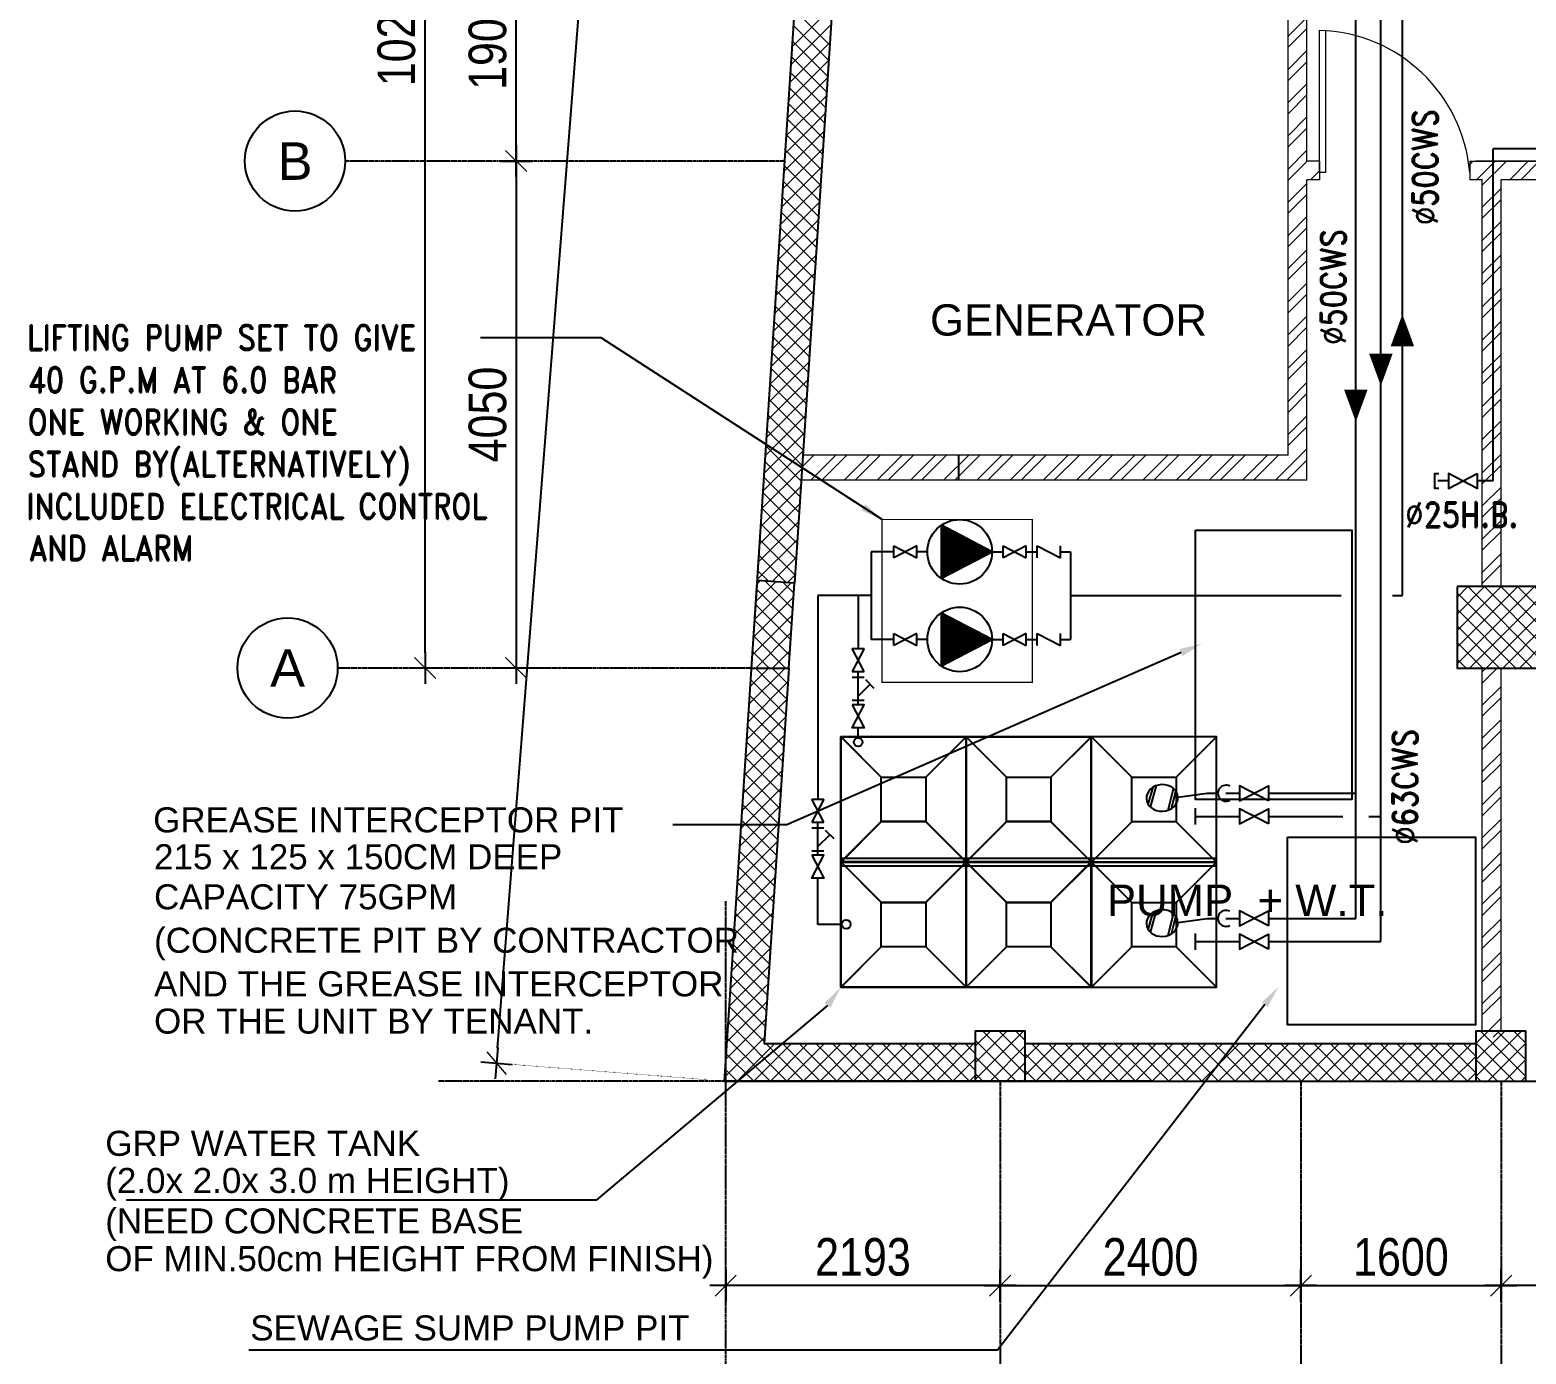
# Model space of a CAD drawing. Header units: inches. Extents: x 1217570 to 1371286, y 326920 to 480291.
# Drawn here: x 1272566 to 1284516, y 337379 to 347957 of the extents above; entities that cross this region are included whole.
import ezdxf
from ezdxf.enums import TextEntityAlignment as Align

# ---------------------------------------------------------------- set-up
doc = ezdxf.new("R2010")
doc.units = ezdxf.units.IN
doc.header["$MEASUREMENT"] = 0
for name, pattern in [('CENTER', [50.8, 31.75, -6.35, 6.35, -6.35]), ('DASHED', [19.05, 12.7, -6.35]), ('DOT2', [3.175, 0, -3.175])]:
    doc.linetypes.add(name, pattern=pattern)
for name, color, linetype, lineweight in [('A-BLOCK', 43, 'Continuous', 13), ('A-DOOR', 10, 'Continuous', 15), ('A-HATCH CONCRETE', 254, 'Continuous', 5), ('wall hatch', 252, 'Continuous', 0)]:
    doc.layers.add(name, color=color, linetype=linetype, lineweight=lineweight)
for name, color, linetype in [('Axis', 9, 'CENTER'), ('dim-axis', 15, 'Continuous'), ('FFNEW', 252, 'Continuous'), ('P-FIRE-TXT', 181, 'Continuous'), ('P-PIPE-CWS', 80, 'Continuous'), ('P-PIPE-DRA', 40, 'Continuous'), ('P-PIPE-DRA-TXT', 181, 'Continuous'), ('P-PIPE-EQP', 6, 'Continuous'), ('P-PIPE-VRT', 142, 'Continuous'), ('P-TEXT', 181, 'Continuous'), ('S-COL', 210, 'Continuous'), ('S-WALL', 1, 'Continuous'), ('TEXT', 181, 'Continuous'), ('VP', 8, 'Continuous'), ('WS-PIPE-EQP', 6, 'Continuous')]:
    doc.layers.add(name, color=color, linetype=linetype)
doc.styles.add('ARIAL', font='ARIALN.TTF')
doc.styles.add('SS', font='romand.shx', dxfattribs={"width": 0.85, "height": 200})
doc.styles.add('style1', font='arial.ttf')
doc.styles.add('T20-100', font='ROMANC.SHX', dxfattribs={"width": 0.85, "height": 0.17})
doc.dimstyles.new('D100', dxfattribs={"dimtxt": 0.18, "dimasz": 180, "dimexe": 0.18, "dimexo": 0.06, "dimgap": 0.09, "dimtad": 1, "dimrnd": 0.05, "dimzin": 0, "dimdsep": 46, "dimtxsty": 'T20-100', "dimcen": 0.09, "dimdle": 0.1, "dimse1": 1, "dimse2": 1, "dimclrd": 1, "dimclrt": 2, "dimadec": 0, "dimazin": 0, "dimtfac": 1, "dimtofl": 0, "dimtmove": 2, "dimatfit": 3, "dimfxl": 1, "dimtolj": 1, "dimtzin": 0, "dimarcsym": 0})
doc.dimstyles.new('DIM-100', dxfattribs={"dimscale": 150, "dimtxt": 2, "dimasz": 1, "dimexe": 0.75, "dimexo": 1, "dimgap": 0.5, "dimtad": 1, "dimdec": 0, "dimzin": 11, "dimdsep": 46, "dimtxsty": 'ARIAL', "dimblk": 'R', "dimcen": 2.5, "dimdle": 1, "dimclrd": 256, "dimclre": 256, "dimclrt": 256, "dimazin": 0, "dimtfac": 1, "dimtdec": 0, "dimtix": 1, "dimtmove": 2, "dimatfit": 3, "dimldrblk": 'R', "dimtolj": 1, "dimtzin": 3, "dimlwd": -1, "dimlwe": 13, "dimarcsym": 0})
pattern_1 = [(45, (1337614.36, 312749.91), (-132.58252, 132.58252), []), (45, (1337702.74, 312749.91), (-132.58252, 132.58252), [])]
pattern_2 = [(45, (1337614.36, 312749.915), (-66.29126, 66.29126), []), (135, (1337614.36, 312749.915), (-66.29126, -66.29126), [])]
pattern_3 = [(270, (1047499.133, 379767.704), (4.6875, -8e-16), []), (330, (1047499.133, 379767.704), (2.34375, 4.05949408), []), (30, (1047499.133, 379767.704), (-2.34375, 4.05949408), [])]

# ---------------------------------------------------------------- blocks, each defined once
blk = doc.blocks.new('R')
for p, q in [((0, -1.05), (0, 1.05)), ((-1.05, 0), (1.05, 0))]:
    blk.add_line(p, q)
at = {"color": 4, "lineweight": 13}
blk.add_line((-0.707, -0.707), (0.707, 0.707), dxfattribs=at)
blk = doc.blocks.new('*D87')
at = {"layer": 'Defpoints', "color": 0, "transparency": 16777216}
for p in [(1422494, 561167), (1424094, 561167), (1424094, 560825)]:
    blk.add_point(p, dxfattribs=at)
at = {"layer": 'dim-axis', "color": 251, "linetype": 'DOT2', "lineweight": 13, "transparency": 16777216}
for p, q in [((1422494, 561017), (1422494, 560712)), ((1424094, 561017), (1424094, 560712))]:
    blk.add_line(p, q, dxfattribs=at)
at = {"layer": 'dim-axis', "color": 251, "transparency": 16777216}
blk.add_line((1422614, 560825), (1423974, 560825), dxfattribs=at)
at = {"layer": 'dim-axis', "color": 251, "transparency": 16777216, "xscale": 120, "yscale": 120, "zscale": 120, "rotation": 180}
blk.add_blockref('R', (1422494, 560825), dxfattribs=at)
at = {"layer": 'dim-axis', "color": 251, "transparency": 16777216, "xscale": 120, "yscale": 120, "zscale": 120}
blk.add_blockref('R', (1424094, 560825), dxfattribs=at)
at = {"layer": 'dim-axis', "color": 251, "transparency": 16777216, "insert": (1423294, 561053), "char_height": 300, "attachment_point": 5, "style": 'ARIAL'}
blk.add_mtext('\\A1;1600', dxfattribs=at)
blk = doc.blocks.new('*D89')
at = {"layer": 'Defpoints', "color": 0, "transparency": 16777216}
for p in [(1416228, 571709), (1416228, 571709), (1416262, 569809)]:
    blk.add_point(p, dxfattribs=at)
at = {"layer": 'dim-axis', "color": 251, "linetype": 'DOT2', "lineweight": 13, "transparency": 16777216}
for p, q in [((1416078, 571709), (1416115, 571709)), ((1416112, 569809), (1416115, 569809))]:
    blk.add_line(p, q, dxfattribs=at)
at = {"layer": 'dim-axis', "color": 251, "transparency": 16777216}
blk.add_line((1416228, 569929), (1416228, 571589), dxfattribs=at)
at = {"layer": 'dim-axis', "color": 251, "transparency": 16777216, "xscale": 120, "yscale": 120, "zscale": 120}
for p, rotation in [((1416228, 571709), 90), ((1416228, 569809), 270)]:
    blk.add_blockref('R', p, dxfattribs=dict(at, rotation=rotation))
at = {"layer": 'dim-axis', "color": 251, "transparency": 16777216, "insert": (1416000, 570759), "char_height": 300, "attachment_point": 5, "rotation": 90, "style": 'ARIAL'}
blk.add_mtext('\\A1;1900', dxfattribs=at)
blk = doc.blocks.new('*D101')
at = {"layer": 'Defpoints', "color": 0, "transparency": 16777216}
for p in [(1417876, 569809), (1416228, 565759), (1417876, 565759)]:
    blk.add_point(p, dxfattribs=at)
at = {"layer": 'dim-axis', "color": 251, "linetype": 'DOT2', "lineweight": 13, "transparency": 16777216}
for p, q in [((1417726, 569809), (1416115, 569809)), ((1417726, 565759), (1416115, 565759))]:
    blk.add_line(p, q, dxfattribs=at)
at = {"layer": 'dim-axis', "color": 251, "transparency": 16777216}
blk.add_line((1416228, 569689), (1416228, 565879), dxfattribs=at)
at = {"layer": 'dim-axis', "color": 251, "transparency": 16777216, "xscale": 120, "yscale": 120, "zscale": 120}
for p, rotation in [((1416228, 569809), 90), ((1416228, 565759), 270)]:
    blk.add_blockref('R', p, dxfattribs=dict(at, rotation=rotation))
at = {"layer": 'dim-axis', "color": 251, "transparency": 16777216, "insert": (1416000, 567784), "char_height": 300, "attachment_point": 5, "rotation": 90, "style": 'ARIAL'}
blk.add_mtext('\\A1;4050', dxfattribs=at)
blk = doc.blocks.new('*D109')
at = {"layer": 'Defpoints', "color": 0, "transparency": 16777216}
for p in [(1415500, 576009), (1415500, 576009), (1415500, 565759)]:
    blk.add_point(p, dxfattribs=at)
at = {"layer": 'dim-axis', "color": 251, "linetype": 'DOT2', "lineweight": 13, "transparency": 16777216}
for p, q in [((1415350, 576009), (1415388, 576009)), ((1415350, 565759), (1415388, 565759))]:
    blk.add_line(p, q, dxfattribs=at)
at = {"layer": 'dim-axis', "color": 251, "transparency": 16777216}
blk.add_line((1415500, 565879), (1415500, 575889), dxfattribs=at)
at = {"layer": 'dim-axis', "color": 251, "transparency": 16777216, "xscale": 120, "yscale": 120, "zscale": 120}
for p, rotation in [((1415500, 576009), 90), ((1415500, 565759), 270)]:
    blk.add_blockref('R', p, dxfattribs=dict(at, rotation=rotation))
at = {"layer": 'dim-axis', "color": 251, "transparency": 16777216, "insert": (1415272, 570884), "char_height": 300, "attachment_point": 5, "rotation": 90, "style": 'ARIAL'}
blk.add_mtext('\\A1;10250', dxfattribs=at)
blk = doc.blocks.new('*D84')
at = {"layer": 'Defpoints', "color": 0, "transparency": 16777216}
for p in [(1418810, 597585), (1420642, 597441), (1417901, 562459)]:
    blk.add_point(p, dxfattribs=at)
at = {"layer": 'dim-axis', "color": 251, "linetype": 'DOT2', "lineweight": 13, "transparency": 16777216}
for p, q in [((1420492, 597453), (1418698, 597594)), ((1417752, 562470), (1415957, 562611))]:
    blk.add_line(p, q, dxfattribs=at)
at = {"layer": 'dim-axis', "color": 251, "transparency": 16777216}
blk.add_line((1416079, 562722), (1418801, 597465), dxfattribs=at)
at = {"layer": 'dim-axis', "color": 251, "transparency": 16777216, "xscale": 120, "yscale": 120, "zscale": 120}
for p, rotation in [((1418810, 597585), 85.52071850426807), ((1416070, 562602), 265.5207185042681)]:
    blk.add_blockref('R', p, dxfattribs=dict(at, rotation=rotation))
at = {"layer": 'dim-axis', "color": 251, "transparency": 16777216, "insert": (1417212, 580111), "char_height": 300, "attachment_point": 5, "rotation": 85.5207, "style": 'ARIAL'}
blk.add_mtext('\\A1;35090', dxfattribs=at)
blk = doc.blocks.new('*D85')
at = {"layer": 'Defpoints', "color": 0, "transparency": 16777216}
for p in [(1420094, 561773), (1417901, 561388), (1417901, 560825)]:
    blk.add_point(p, dxfattribs=at)
at = {"layer": 'dim-axis', "color": 251, "linetype": 'DOT2', "lineweight": 13, "transparency": 16777216}
for p, q in [((1420094, 561623), (1420094, 560712)), ((1417901, 561238), (1417901, 560712))]:
    blk.add_line(p, q, dxfattribs=at)
at = {"layer": 'dim-axis', "color": 251, "transparency": 16777216}
blk.add_line((1419974, 560825), (1418021, 560825), dxfattribs=at)
at = {"layer": 'dim-axis', "color": 251, "transparency": 16777216, "xscale": 120, "yscale": 120, "zscale": 120, "rotation": 180}
blk.add_blockref('R', (1417901, 560825), dxfattribs=at)
at = {"layer": 'dim-axis', "color": 251, "transparency": 16777216, "xscale": 120, "yscale": 120, "zscale": 120}
blk.add_blockref('R', (1420094, 560825), dxfattribs=at)
at = {"layer": 'dim-axis', "color": 251, "transparency": 16777216, "insert": (1418997, 561053), "char_height": 300, "attachment_point": 5, "style": 'ARIAL'}
blk.add_mtext('\\A1;2193', dxfattribs=at)
blk = doc.blocks.new('*D118')
at = {"layer": 'Defpoints', "color": 0, "transparency": 16777216}
for p in [(1424094, 561773), (1428094, 561773), (1424094, 560825)]:
    blk.add_point(p, dxfattribs=at)
at = {"layer": 'dim-axis', "color": 251, "linetype": 'DOT2', "lineweight": 13, "transparency": 16777216}
for p, q in [((1424094, 561623), (1424094, 560712)), ((1428094, 561623), (1428094, 560712))]:
    blk.add_line(p, q, dxfattribs=at)
at = {"layer": 'dim-axis', "color": 251, "transparency": 16777216}
blk.add_line((1427974, 560825), (1424214, 560825), dxfattribs=at)
at = {"layer": 'dim-axis', "color": 251, "transparency": 16777216, "xscale": 120, "yscale": 120, "zscale": 120, "rotation": 180}
blk.add_blockref('R', (1424094, 560825), dxfattribs=at)
at = {"layer": 'dim-axis', "color": 251, "transparency": 16777216, "xscale": 120, "yscale": 120, "zscale": 120}
blk.add_blockref('R', (1428094, 560825), dxfattribs=at)
at = {"layer": 'dim-axis', "color": 251, "transparency": 16777216, "insert": (1426094, 561053), "char_height": 300, "attachment_point": 5, "style": 'ARIAL'}
blk.add_mtext('\\A1;4000', dxfattribs=at)
blk = doc.blocks.new('*D119')
at = {"layer": 'Defpoints', "color": 0, "transparency": 16777216}
for p in [(1420094, 561773), (1422494, 561773), (1422494, 560825)]:
    blk.add_point(p, dxfattribs=at)
at = {"layer": 'dim-axis', "color": 251, "linetype": 'DOT2', "lineweight": 13, "transparency": 16777216}
for p, q in [((1420094, 561623), (1420094, 560712)), ((1422494, 561623), (1422494, 560712))]:
    blk.add_line(p, q, dxfattribs=at)
at = {"layer": 'dim-axis', "color": 251, "transparency": 16777216}
blk.add_line((1420214, 560825), (1422374, 560825), dxfattribs=at)
at = {"layer": 'dim-axis', "color": 251, "transparency": 16777216, "xscale": 120, "yscale": 120, "zscale": 120, "rotation": 180}
blk.add_blockref('R', (1420094, 560825), dxfattribs=at)
at = {"layer": 'dim-axis', "color": 251, "transparency": 16777216, "xscale": 120, "yscale": 120, "zscale": 120}
blk.add_blockref('R', (1422494, 560825), dxfattribs=at)
at = {"layer": 'dim-axis', "color": 251, "transparency": 16777216, "insert": (1421294, 561053), "char_height": 300, "attachment_point": 5, "style": 'ARIAL'}
blk.add_mtext('\\A1;2400', dxfattribs=at)
blk = doc.blocks.new('SDGTFHHD')
at = {"layer": 'A-HATCH CONCRETE'}
h = blk.add_hatch(dxfattribs=at)
h.set_pattern_fill('ANSI37', color=254, scale=750)
h.set_pattern_definition(pattern_2)
h.paths.add_polyline_path([(1345019.5, 724536.9), (1345320.1, 724536.9), (1345364.6, 725215.8), (1345065.2, 725235.4)])
h = blk.add_hatch(dxfattribs=at)
h.set_pattern_fill('ANSI37', color=254, scale=750)
h.set_pattern_definition(pattern_2)
h.paths.add_polyline_path([(1350657.9, 725186.9), (1350657.9, 724536.9), (1351357.9, 724536.9), (1351357.9, 725186.9)])
h = blk.add_hatch(dxfattribs=at)
h.set_pattern_fill('ANSI37', color=254, scale=750)
h.set_pattern_definition(pattern_2)
h.paths.add_polyline_path([(1346807.9, 721236.9), (1347207.9, 721236.9), (1347207.9, 721636.9), (1346807.9, 721636.9)])
h = blk.add_hatch(dxfattribs=at)
h.set_pattern_fill('ANSI37', color=254, scale=750)
h.set_pattern_definition([(45, (1337613.73, 312749.915), (-66.29126, 66.29126), []), (135, (1337613.73, 312749.915), (-66.29126, -66.29126), [])])
h.paths.add_polyline_path([(1350807.2, 721236.9), (1351207.2, 721236.9), (1351207.2, 721636.9), (1350807.2, 721636.9)])
at = {"layer": 'wall hatch', "ltscale": 500}
h = blk.add_hatch(dxfattribs=at)
h.set_pattern_fill('ANSI32', color=254, scale=500)
h.set_pattern_definition([(45, (1337614.33, 312749.89), (-132.58252, 132.58252), []), (45, (1337702.72, 312749.89), (-132.58252, 132.58252), [])])
h.paths.add_polyline_path([(1345430.9, 726236.9), (1345417.8, 726036.9), (1349457.2, 726036.9), (1349457.2, 728436.8), (1349557.5, 728436.8), (1349557.8, 728586.8), (1349457.6, 728586.8), (1349457.2, 730386.9), (1349307.2, 730386.9), (1349307.2, 726236.9)])
h = blk.add_hatch(dxfattribs=at)
h.set_pattern_fill('ANSI32', color=254, scale=500)
h.set_pattern_definition(pattern_1)
h.paths.add_polyline_path([(1351008, 728436.8), (1351507.9, 728436.8), (1351507.9, 728587.8), (1350972, 728586.8), (1350757.4, 728586.8), (1350757.4, 728436.8), (1350858, 728436.8), (1350858, 725186.9), (1351008, 725183)])
h = blk.add_hatch(dxfattribs=at)
h.set_pattern_fill('ANSI32', color=254, scale=500)
h.set_pattern_definition(pattern_1)
h.paths.add_polyline_path([(1351008, 724536.9), (1350858, 724536.9), (1350858, 721586.9), (1351008, 721586.9)])
at = {"layer": 'A-BLOCK', "color": 254, "ltscale": 100}
for p, q in [((1349307.9, 726236.9), (1349307.9, 730386.9)), ((1349457.9, 728586.8), (1349457.9, 730386.9)), ((1349557.7, 728586.8), (1349457.9, 728586.8)), ((1349557.7, 728586.8), (1349557.7, 728436.8)), ((1350757.4, 728586.8), (1350757.4, 728436.8)), ((1350757.4, 728586.8), (1351507.9, 728586.8)), ((1350972, 728586.8), (1350807.4, 728586.8)), ((1351507.9, 728586.8), (1350972, 728586.8)), ((1349557.7, 728436.8), (1349457.2, 728436.8)), ((1349457.9, 726036.9), (1349457.9, 728436.8)), ((1350858, 728436.8), (1350757.4, 728436.8)), ((1350858, 725186.9), (1350858, 728436.8)), ((1351008, 725186.9), (1351008, 728436.8)), ((1351507.9, 728436.8), (1351008, 728436.8)), ((1349307.9, 726236.9), (1345430.9, 726236.9)), ((1349457.9, 726036.9), (1345417.8, 726036.9)), ((1350858, 721636.9), (1350858, 724536.9)), ((1351008, 721636.9), (1351008, 724536.9))]:
    blk.add_line(p, q, dxfattribs=at)
at = {"layer": 'A-DOOR', "color": 254}
for p, q in [((1349557.7, 728494.4), (1349557.7, 729632.4)), ((1349607.7, 728494.4), (1349607.7, 729632.4)), ((1349607.7, 728494.4), (1349557.7, 728494.4))]:
    blk.add_line(p, q, dxfattribs=at)
blk.add_arc((1349524.3, 728393.5), 1237.3, 4.67906, 88.45262, dxfattribs=at)
at = {"layer": 'A-HATCH CONCRETE', "color": 254, "linetype": 'Continuous'}
for p, q in [((1345343.8, 729496.5), (1345665.5, 729818.2)), ((1345645.6, 729513.1), (1345363.4, 729795.3)), ((1345334.5, 729354.6), (1345656.2, 729676.3)), ((1345637.4, 729388.7), (1345355.2, 729670.8)), ((1345325.2, 729212.7), (1345647, 729534.4)), ((1345629.2, 729264.3), (1345347.1, 729546.4)), ((1345315.9, 729070.8), (1345637.7, 729392.5)), ((1345621.1, 729139.8), (1345338.9, 729422)), ((1345306.6, 728928.9), (1345628.4, 729250.7)), ((1345612.9, 729015.4), (1345330.8, 729297.6)), ((1345297.3, 728787.1), (1345619.1, 729108.8)), ((1345604.8, 728891), (1345322.6, 729173.1)), ((1345596.6, 728766.5), (1345314.5, 729048.7)), ((1345288, 728645.2), (1345609.8, 728966.9)), ((1345588.5, 728642.1), (1345306.3, 728924.3)), ((1345278.7, 728503.3), (1345600.5, 728825)), ((1345580.3, 728517.7), (1345298.2, 728799.8)), ((1345269.4, 728361.4), (1345591.2, 728683.1)), ((1345572.2, 728393.3), (1345290, 728675.4)), ((1345260.1, 728219.5), (1345581.9, 728541.3)), ((1345564, 728268.8), (1345281.9, 728551)), ((1345250.9, 728077.7), (1345572.6, 728399.4)), ((1345555.9, 728144.4), (1345273.7, 728426.5)), ((1345241.6, 727935.8), (1345563.3, 728257.5)), ((1345547.7, 728020), (1345265.6, 728302.1)), ((1345539.6, 727895.5), (1345257.4, 728177.7)), ((1345232.3, 727793.9), (1345554, 728115.6)), ((1345531.4, 727771.1), (1345249.3, 728053.3)), ((1345223, 727652), (1345544.7, 727973.8)), ((1345523.3, 727646.7), (1345241.1, 727928.8)), ((1345213.7, 727510.1), (1345535.4, 727831.9)), ((1345515.1, 727522.2), (1345232.9, 727804.4)), ((1345204.4, 727368.3), (1345526.1, 727690)), ((1345506.9, 727397.8), (1345224.8, 727680)), ((1345195.1, 727226.4), (1345516.8, 727548.1)), ((1345498.8, 727273.4), (1345216.6, 727555.5)), ((1345490.6, 727149), (1345208.5, 727431.1)), ((1345185.8, 727084.5), (1345507.5, 727406.2)), ((1345482.5, 727024.5), (1345200.3, 727306.7)), ((1345176.5, 726942.6), (1345498.2, 727264.4)), ((1345474.3, 726900.1), (1345192.2, 727182.3)), ((1345167.2, 726800.8), (1345488.9, 727122.5)), ((1345157.9, 726658.9), (1345479.6, 726980.6)), ((1345466.2, 726775.7), (1345184, 727057.8)), ((1345148.6, 726517), (1345470.3, 726838.7)), ((1345458, 726651.2), (1345175.9, 726933.4)), ((1345449.9, 726526.8), (1345167.7, 726809)), ((1345139.3, 726375.1), (1345461, 726696.8)), ((1345441.7, 726402.4), (1345159.6, 726684.5)), ((1345130, 726233.2), (1345451.7, 726555)), ((1345433.6, 726278), (1345151.4, 726560.1)), ((1345120.7, 726091.4), (1345442.4, 726413.1)), ((1345425.4, 726153.5), (1345143.3, 726435.7)), ((1345111.4, 725949.5), (1345433.1, 726271.2)), ((1345417.3, 726029.1), (1345135.1, 726311.3)), ((1345102.1, 725807.6), (1345423.8, 726129.3)), ((1345409.1, 725904.7), (1345127, 726186.8)), ((1345092.8, 725665.7), (1345414.5, 725987.4)), ((1345401, 725780.2), (1345118.8, 726062.4)), ((1345392.8, 725655.8), (1345110.6, 725938)), ((1345083.5, 725523.8), (1345405.2, 725845.6)), ((1345384.7, 725531.4), (1345102.5, 725813.5)), ((1345074.2, 725382), (1345395.9, 725703.7)), ((1345376.5, 725406.9), (1345094.3, 725689.1)), ((1345064.9, 725240.1), (1345386.6, 725561.8)), ((1345368.3, 725282.5), (1345086.2, 725564.7)), ((1345298.1, 725220.2), (1345078, 725440.2)), ((1345185, 725227.6), (1345377.3, 725419.9)), ((1345156.2, 725229.5), (1345069.9, 725315.8)), ((1345309.4, 725219.4), (1345368.1, 725278)), ((1345062.3, 725190.8), (1345061.7, 725191.4)), ((1345360.8, 725157.5), (1345360.2, 725158.1)), ((1345054.2, 725066.4), (1345053.6, 725067)), ((1345055.6, 725098.2), (1345056.3, 725098.9)), ((1345352.6, 725033.1), (1345352, 725033.7)), ((1345358.8, 725136.2), (1345359.4, 725136.8)), ((1345046, 724941.9), (1345045.4, 724942.5)), ((1345046.3, 724956.3), (1345047, 724957)), ((1345349.5, 724994.3), (1345350.1, 724995)), ((1345037, 724814.4), (1345037.7, 724815.1)), ((1345037.9, 724817.5), (1345037.3, 724818.1)), ((1345340.2, 724852.4), (1345340.8, 724853.1)), ((1345344.5, 724908.6), (1345343.9, 724909.2)), ((1345027.7, 724672.6), (1345028.4, 724673.2)), ((1345029.7, 724693.1), (1345029.1, 724693.7)), ((1345330.9, 724710.5), (1345331.5, 724711.2)), ((1345336.3, 724784.2), (1345335.7, 724784.8)), ((1345021.6, 724568.6), (1345021, 724569.2)), ((1345321.6, 724568.7), (1345322.2, 724569.3)), ((1345328.2, 724659.8), (1345327.6, 724660.4)), ((1344999.8, 724246.9), (1345289.8, 724536.9)), ((1345009.1, 724388.8), (1345157.3, 724536.9)), ((1345295, 724162.7), (1345012.8, 724444.8)), ((1345018.4, 724530.7), (1345024.7, 724536.9)), ((1345303.1, 724287.1), (1345053.3, 724536.9)), ((1345311.3, 724411.5), (1345185.9, 724536.9)), ((1345319.4, 724535.9), (1345318.4, 724536.9)), ((1344990.5, 724105), (1345312.3, 724426.8)), ((1345286.8, 724038.2), (1345004.7, 724320.4)), ((1344981.3, 723963.2), (1345303, 724284.9)), ((1345278.7, 723913.8), (1344996.5, 724196)), ((1344972, 723821.3), (1345293.7, 724143)), ((1344962.7, 723679.4), (1345284.4, 724001.1)), ((1345270.5, 723789.4), (1344988.4, 724071.5)), ((1344953.4, 723537.5), (1345275.1, 723859.3)), ((1345262.4, 723664.9), (1344980.2, 723947.1)), ((1344944.1, 723395.7), (1345265.8, 723717.4)), ((1345254.2, 723540.5), (1344972, 723822.7)), ((1345246, 723416.1), (1344963.9, 723698.2)), ((1344934.8, 723253.8), (1345256.5, 723575.5)), ((1345237.9, 723291.7), (1344955.7, 723573.8)), ((1344925.5, 723111.9), (1345247.2, 723433.6)), ((1345229.7, 723167.2), (1344947.6, 723449.4)), ((1344916.2, 722970), (1345237.9, 723291.7)), ((1345221.6, 723042.8), (1344939.4, 723324.9)), ((1344906.9, 722828.1), (1345228.6, 723149.9)), ((1345213.4, 722918.4), (1344931.3, 723200.5)), ((1344897.6, 722686.3), (1345219.3, 723008)), ((1345205.3, 722793.9), (1344923.1, 723076.1)), ((1345197.1, 722669.5), (1344915, 722951.7)), ((1344888.3, 722544.4), (1345210, 722866.1)), ((1345189, 722545.1), (1344906.8, 722827.2)), ((1344879, 722402.5), (1345200.7, 722724.2)), ((1345180.8, 722420.6), (1344898.7, 722702.8)), ((1344869.7, 722260.6), (1345191.4, 722582.3)), ((1345172.7, 722296.2), (1344890.5, 722578.4)), ((1344860.4, 722118.7), (1345182.1, 722440.5)), ((1345164.5, 722171.8), (1344882.4, 722453.9)), ((1344851.1, 721976.9), (1345172.8, 722298.6)), ((1345156.4, 722047.4), (1344874.2, 722329.5)), ((1345148.2, 721922.9), (1344866.1, 722205.1)), ((1344841.8, 721835), (1345163.5, 722156.7)), ((1345140.1, 721798.5), (1344857.9, 722080.7)), ((1344832.5, 721693.1), (1345154.2, 722014.8)), ((1345131.9, 721674.1), (1344849.7, 721956.2)), ((1344823.2, 721551.2), (1345144.9, 721872.9)), ((1345123.7, 721549.6), (1344841.6, 721831.8)), ((1344813.9, 721409.3), (1345135.6, 721731.1)), ((1345303.9, 721236.9), (1344833.4, 721707.4)), ((1344804.6, 721267.5), (1345126.3, 721589.2)), ((1345171.3, 721236.9), (1344825.3, 721582.9)), ((1345038.7, 721236.9), (1344817.1, 721458.5)), ((1344906.7, 721236.9), (1345206.7, 721536.9)), ((1345039.2, 721236.9), (1345339.2, 721536.9)), ((1345436.5, 721236.9), (1345136.5, 721536.9)), ((1345171.8, 721236.9), (1345471.8, 721536.9)), ((1345569, 721236.9), (1345269, 721536.9)), ((1345304.4, 721236.9), (1345604.4, 721536.9)), ((1345701.6, 721236.9), (1345401.6, 721536.9)), ((1345437, 721236.9), (1345737, 721536.9)), ((1345834.2, 721236.9), (1345534.2, 721536.9)), ((1345569.6, 721236.9), (1345869.6, 721536.9)), ((1345966.8, 721236.9), (1345666.8, 721536.9)), ((1345702.2, 721236.9), (1346002.2, 721536.9)), ((1346099.4, 721236.9), (1345799.4, 721536.9)), ((1345834.7, 721236.9), (1346134.7, 721536.9)), ((1346232, 721236.9), (1345932, 721536.9)), ((1345967.3, 721236.9), (1346267.3, 721536.9)), ((1346364.5, 721236.9), (1346064.5, 721536.9)), ((1346099.9, 721236.9), (1346399.9, 721536.9)), ((1346497.1, 721236.9), (1346197.1, 721536.9)), ((1346232.5, 721236.9), (1346532.5, 721536.9)), ((1346629.7, 721236.9), (1346329.7, 721536.9)), ((1346365.1, 721236.9), (1346665.1, 721536.9)), ((1346762.3, 721236.9), (1346462.3, 721536.9)), ((1346497.7, 721236.9), (1346797.7, 721536.9)), ((1346807.9, 721323.9), (1346594.9, 721536.9)), ((1346807.9, 721456.5), (1346727.4, 721536.9)), ((1347207.9, 721416.8), (1347328, 721536.9)), ((1347207.9, 721284.2), (1347460.6, 721536.9)), ((1347425.2, 721236.9), (1347207.9, 721454.3)), ((1347557.8, 721236.9), (1347257.8, 721536.9)), ((1347293.1, 721236.9), (1347593.1, 721536.9)), ((1347690.4, 721236.9), (1347390.4, 721536.9)), ((1347425.7, 721236.9), (1347725.7, 721536.9)), ((1347822.9, 721236.9), (1347522.9, 721536.9)), ((1347558.3, 721236.9), (1347858.3, 721536.9)), ((1347955.5, 721236.9), (1347655.5, 721536.9)), ((1347690.9, 721236.9), (1347990.9, 721536.9)), ((1348088.1, 721236.9), (1347788.1, 721536.9)), ((1347823.5, 721236.9), (1348123.5, 721536.9)), ((1348220.7, 721236.9), (1347920.7, 721536.9)), ((1347956.1, 721236.9), (1348256.1, 721536.9)), ((1348353.3, 721236.9), (1348053.3, 721536.9)), ((1348088.6, 721236.9), (1348388.6, 721536.9)), ((1348485.9, 721236.9), (1348185.9, 721536.9)), ((1348221.2, 721236.9), (1348521.2, 721536.9)), ((1348618.4, 721236.9), (1348318.4, 721536.9)), ((1348353.8, 721236.9), (1348653.8, 721536.9)), ((1348751, 721236.9), (1348451, 721536.9)), ((1348486.4, 721236.9), (1348786.4, 721536.9)), ((1348883.6, 721236.9), (1348583.6, 721536.9)), ((1348619, 721236.9), (1348919, 721536.9)), ((1349016.2, 721236.9), (1348716.2, 721536.9)), ((1348751.6, 721236.9), (1349051.6, 721536.9)), ((1349148.8, 721236.9), (1348848.8, 721536.9)), ((1348884.1, 721236.9), (1349184.1, 721536.9)), ((1349281.3, 721236.9), (1348981.3, 721536.9)), ((1349016.7, 721236.9), (1349316.7, 721536.9)), ((1349413.9, 721236.9), (1349113.9, 721536.9)), ((1349149.3, 721236.9), (1349449.3, 721536.9)), ((1349546.5, 721236.9), (1349246.5, 721536.9)), ((1349281.9, 721236.9), (1349581.9, 721536.9)), ((1349679.1, 721236.9), (1349379.1, 721536.9)), ((1349414.5, 721236.9), (1349714.5, 721536.9)), ((1349811.7, 721236.9), (1349511.7, 721536.9)), ((1349547.1, 721236.9), (1349847.1, 721536.9)), ((1349944.3, 721236.9), (1349644.3, 721536.9)), ((1349679.6, 721236.9), (1349979.6, 721536.9)), ((1350076.8, 721236.9), (1349776.8, 721536.9)), ((1349812.2, 721236.9), (1350112.2, 721536.9)), ((1350209.4, 721236.9), (1349909.4, 721536.9)), ((1349944.8, 721236.9), (1350244.8, 721536.9)), ((1350342, 721236.9), (1350042, 721536.9)), ((1350077.4, 721236.9), (1350377.4, 721536.9)), ((1350474.6, 721236.9), (1350174.6, 721536.9)), ((1350210, 721236.9), (1350510, 721536.9)), ((1350607.2, 721236.9), (1350307.2, 721536.9)), ((1350342.5, 721236.9), (1350642.5, 721536.9)), ((1350739.8, 721236.9), (1350439.8, 721536.9)), ((1350475.1, 721236.9), (1350775.1, 721536.9)), ((1350807.9, 721301.4), (1350572.3, 721536.9)), ((1350807.9, 721434), (1350704.9, 721536.9)), ((1344906.1, 721236.9), (1344809, 721334.1)), ((1346630.2, 721236.9), (1346807.9, 721414.6)), ((1350607.7, 721236.9), (1350807.9, 721437.1)), ((1346762.8, 721236.9), (1346807.9, 721282)), ((1347292.6, 721236.9), (1347207.9, 721321.7)), ((1350740.3, 721236.9), (1350807.9, 721304.5))]:
    blk.add_line(p, q, dxfattribs=at)
at = {"layer": 'P-PIPE-CWS', "color": 254}
for p, q in [((1345734.6, 723987.4), (1346056.9, 723665.1)), ((1346734.6, 723987.4), (1346412.2, 723665.1)), ((1346734.6, 723987.4), (1347056.9, 723665.1)), ((1347734.6, 723987.4), (1347412.2, 723665.1)), ((1346056.9, 723309.8), (1345734.6, 722987.4)), ((1346412.2, 723309.8), (1346734.6, 722987.4)), ((1347056.9, 723309.8), (1346734.6, 722987.4)), ((1347412.2, 723309.8), (1347734.6, 722987.4)), ((1345734.6, 722987.4), (1346056.9, 722665.1)), ((1346734.6, 722987.4), (1346412.2, 722665.1)), ((1346734.6, 722987.4), (1347056.9, 722665.1)), ((1347734.6, 722987.4), (1347412.2, 722665.1)), ((1346056.9, 722309.8), (1345734.6, 721987.4)), ((1346412.2, 722309.8), (1346734.6, 721987.4)), ((1347056.9, 722309.8), (1346734.6, 721987.4)), ((1347412.2, 722309.8), (1347734.6, 721987.4))]:
    blk.add_line(p, q, dxfattribs=at)
at = {"layer": 'P-PIPE-CWS', "color": 254, "transparency": 33554687}
blk.add_lwpolyline([(1345733.9, 723987.4), (1347733.9, 723987.4), (1347733.9, 721987.4), (1345733.9, 721987.4)], close=True, dxfattribs=at)
blk.add_lwpolyline([(1345733.9, 723987.4), (1347733.9, 723987.4), (1347733.9, 721987.4), (1345733.9, 721987.4)], close=True, dxfattribs=at)
at = {"layer": 'P-PIPE-CWS', "color": 254}
for points in [[(1345734.6, 722987.4), (1346734.6, 722987.4), (1346734.6, 723987.4), (1345734.6, 723987.4)], [(1346734.6, 722987.4), (1347734.6, 722987.4), (1347734.6, 723987.4), (1346734.6, 723987.4)], [(1346412.2, 723665.1), (1346412.2, 723309.8), (1346056.9, 723309.8), (1346056.9, 723665.1)], [(1347412.2, 723665.1), (1347412.2, 723309.8), (1347056.9, 723309.8), (1347056.9, 723665.1)], [(1345734.6, 721987.4), (1346734.6, 721987.4), (1346734.6, 722987.4), (1345734.6, 722987.4)], [(1346734.6, 721987.4), (1347734.6, 721987.4), (1347734.6, 722987.4), (1346734.6, 722987.4)], [(1346412.2, 722665.1), (1346412.2, 722309.8), (1346056.9, 722309.8), (1346056.9, 722665.1)], [(1347412.2, 722665.1), (1347412.2, 722309.8), (1347056.9, 722309.8), (1347056.9, 722665.1)]]:
    blk.add_lwpolyline(points, close=True, dxfattribs=at)
at = {"layer": 'P-PIPE-DRA', "color": 254, "ltscale": 0.1}
for points in [[(1348566.6, 725636.9), (1349816.6, 725636.9), (1349816.6, 723486.9), (1348566.6, 723486.9)], [(1349303.4, 723186.9), (1350803.4, 723186.9), (1350803.4, 721686.9), (1349303.4, 721686.9)]]:
    blk.add_lwpolyline(points, close=True, dxfattribs=at)
for points in [[(1348453.2, 724659.8), (1345304.2, 723284), (1344392.1, 723284)], [(1345628.2, 721842.2), (1343779.1, 720286), (1340025.5, 720286)], [(1349120.8, 721848.2), (1346984.6, 719088.1), (1341007.3, 719088.1)]]:
    blk.add_lwpolyline(points, dxfattribs=at)
for points in [[(1348441.2, 724687.3), (1348618.2, 724731.9), (1348465.2, 724632.4)], [(1345604, 721860), (1345734.6, 721987.4), (1345652.4, 721824.5)], [(1349097, 721866.6), (1349230.9, 721990.6), (1349144.5, 721829.9)]]:
    blk.add_solid(points, dxfattribs=at)
at = {"layer": 'S-COL', "color": 254}
blk.add_lwpolyline([(1345019.5, 724536.9), (1345320.1, 724536.9), (1345364.6, 725215.8), (1345065.2, 725235.4)], close=True, dxfattribs=at)
at = {"layer": 'S-COL', "color": 254, "linetype": 'ByBlock'}
for points in [[(1350657.9, 725186.9), (1350657.9, 724536.9), (1351357.9, 724536.9), (1351357.9, 725186.9)], [(1346807.9, 721236.9), (1347207.9, 721236.9), (1347207.9, 721636.9), (1346807.9, 721636.9)], [(1350807.2, 721236.9), (1351207.2, 721236.9), (1351207.2, 721636.9), (1350807.2, 721636.9)]]:
    blk.add_lwpolyline(points, close=True, dxfattribs=at)
at = {"layer": 'S-WALL', "color": 254}
for points in [[(1347097.7, 756262.5), (1347097.7, 756262.5), (1344802.6, 721236.9), (1394932.6, 721236.9), (1396724.2, 749179.6), (1382758.7, 751172.8)], [(1345721.3, 730668.9), (1345364, 725215.9)], [(1345319.5, 724536.9), (1345122.9, 721536.9), (1346807.9, 721536.9)], [(1347207.9, 721536.9), (1350807.9, 721536.9)]]:
    blk.add_lwpolyline(points, dxfattribs=at)
at = {"layer": 'VP', "color": 254, "ltscale": 100}
blk.add_line((1346675.6, 726236.9), (1346675.6, 726036.9), dxfattribs=at)
at = {"layer": 'WS-PIPE-EQP', "color": 254, "linetype": 'DASHED', "ltscale": 20, "const_width": 10}
blk.add_lwpolyline([(1346063.6, 724423.5), (1347263.6, 724423.5), (1347263.6, 725723.5), (1346063.6, 725723.5)], close=True, dxfattribs=at)
at = {"layer": 'P-FIRE-TXT', "color": 254, "style": 'style1'}
for s, p in [('GREASE INTERCEPTOR PIT', (1340241.9, 723223.9)), ('215 x 125 x 150CM DEEP', (1340248.9, 722929.3)), ('CAPACITY 75GPM', (1340248.9, 722609.2)), ('(CONCRETE PIT BY CONTRACTOR', (1340248.9, 722262)), ('AND THE GREASE INTERCEPTOR ', (1340248.9, 721913.8)), ('OR THE UNIT BY TENANT.', (1340248.9, 721616.4)), ('GRP WATER TANK', (1339859.3, 720639.9)), ('(2.0x 2.0x 3.0 m HEIGHT)', (1339859.3, 720343.1)), ('(NEED CONCRETE BASE', (1339859.3, 720020)), ('OF MIN.50cm HEIGHT FROM FINISH)', (1339859.3, 719718.5)), ('SEWAGE SUMP PUMP PIT', (1341017.6, 719165.3))]:
    blk.add_text(s, height=200, dxfattribs=at).set_placement(p)
at = {"layer": 'TEXT', "color": 254, "ltscale": 0.5, "char_height": 250, "width": 4139.905, "attachment_point": 1, "style": 'style1'}
for s, insert in [('GENERATOR', (1346447, 727442.4)), ('PUMP  + W.T.', (1347860, 722806.6))]:
    blk.add_mtext(s, dxfattribs=dict(at, insert=insert))
blk = doc.blocks.new('SGSR')
at = {"layer": 'Axis', "color": 251, "ltscale": 0.5}
for p, q in [((1418370.8, 569808.6), (1414861.2, 569808.6)), ((1418105.4, 565758.6), (1414801.5, 565758.6)), ((1417901.1, 558879.5), (1417901.1, 563896)), ((1421311.4, 562458.6), (1415604.8, 562458.6)), ((1420093.8, 562458.6), (1420093.8, 558571.5)), ((1422493.8, 562458.6), (1422493.8, 558571.5)), ((1424093.8, 562458.6), (1424093.8, 558571.5))]:
    blk.add_line(p, q, dxfattribs=at)
at = {"layer": 'Axis', "color": 251, "linetype": 'Continuous'}
for centre in [(1414461.2, 569808.6), (1414401.5, 565758.6)]:
    blk.add_circle(centre, 400, dxfattribs=at)
at = {"layer": 'S-WALL', "color": 251}
blk.add_lwpolyline([(1417889.2, 562458.6), (1468019.2, 562458.6), (1469810.8, 590401.2), (1420184.3, 597484.1)], close=True, dxfattribs=at)
at = {"layer": 'Axis', "color": 251, "linetype": 'Continuous', "style": 'style1'}
for s, p in [('B', (1414461.2, 569808.6)), ('A', (1414401.5, 565758.6))]:
    blk.add_text(s, height=300, dxfattribs=at).set_placement(p, align=Align.MIDDLE)
at = {"layer": 'dim-axis', "color": 251}
for p1, p2, distance, picture, middle in [((1417901.1, 562458.6), (1420641.6, 597441.4), 1837.1, '*D84', (1417212.3, 580111.3)), ((1415500.2, 565758.6), (1415500.2, 576008.6), 0, '*D109', (1415272, 570883.6))]:
    dim = blk.add_aligned_dim(p1=p1, p2=p2, distance=distance, dimstyle='DIM-100', override={"dimasz": 0.8, "dimclrd": 251, "dimclre": 251, "dimclrt": 251}, dxfattribs=at)
    dim.commit()
    dim.dimension.update_dxf_attribs({"geometry": picture, "text_midpoint": middle})
for base, p1, p2, angle, picture, middle in [((1416227.7, 571708.6), (1416261.9, 569808.6), (1416227.7, 571708.6), 90, '*D89', (1415999.6, 570758.6)), ((1416227.7, 565758.6), (1417876.4, 569808.6), (1417876.4, 565758.6), 90, '*D101', (1415999.6, 567783.6)), ((1417901.1, 560824.5), (1420093.8, 561772.7), (1417901.1, 561387.8), 180, '*D85', (1418997.5, 561052.7)), ((1422493.8, 560824.5), (1420093.8, 561772.7), (1422493.8, 561772.7), 180, '*D119', (1421293.8, 561052.7))]:
    dim = blk.add_linear_dim(base=base, p1=p1, p2=p2, angle=angle, dimstyle='DIM-100', override={"dimasz": 0.8, "dimclrd": 251, "dimclre": 251, "dimclrt": 251}, dxfattribs=at)
    dim.commit()
    dim.dimension.update_dxf_attribs({"geometry": picture, "text_midpoint": middle})
for p1, p2, picture, middle in [((1428093.8, 561772.7), (1424093.8, 561772.7), '*D118', (1426093.8, 561052.7)), ((1422493.8, 561167.4), (1424093.8, 561167.4), '*D87', (1423293.8, 561052.7))]:
    dim = blk.add_linear_dim(base=(1424093.8, 560824.5), p1=p1, p2=p2, dimstyle='DIM-100', override={"dimasz": 0.8, "dimclrd": 251, "dimclre": 251, "dimclrt": 251}, dxfattribs=at)
    dim.commit()
    dim.dimension.update_dxf_attribs({"geometry": picture, "text_midpoint": middle})

msp = doc.modelspace()

# ---------------------------------------------------------------- hatches: boundary and pattern name
at = {"layer": 'P-PIPE-EQP'}
h = msp.add_hatch(dxfattribs=at)
h.set_pattern_fill('NET3', color=252, scale=37.5, angle=-90, style=0)
h.set_pattern_definition(pattern_3)
h.paths.add_polyline_path([(1279846, 343577), (1280250, 343788), (1279846, 344000)])
h = msp.add_hatch(dxfattribs=at)
h.set_pattern_fill('NET3', color=252, scale=37.5, angle=-90, style=0)
h.set_pattern_definition(pattern_3)
h.paths.add_polyline_path([(1279846, 342876), (1280250, 343088), (1279846, 343299)])

# ---------------------------------------------------------------- linework, layer by layer
at = {"layer": 'P-PIPE-CWS', "color": 252}
for p, q in [((1283156, 340860), (1283156, 348602)), ((1283356, 340674), (1283356, 348402)), ((1291808, 347007), (1284254, 347007)), ((1284254, 344355), (1284254, 347007)), ((1279044, 342310), (1279366, 341988)), ((1280044, 342310), (1279721, 341988)), ((1280044, 342310), (1280366, 341988)), ((1281044, 342310), (1280721, 341988)), ((1281044, 342310), (1281366, 341988)), ((1282044, 342310), (1281721, 341988)), ((1281735, 341827), (1281968, 341860)), ((1281968, 341860), (1282055, 341860)), ((1282119, 341860), (1282228, 341860)), ((1279366, 341632), (1279044, 341310)), ((1279721, 341632), (1280044, 341310)), ((1280366, 341632), (1280044, 341310)), ((1280721, 341632), (1281044, 341310)), ((1281366, 341632), (1281044, 341310)), ((1281721, 341632), (1282044, 341310)), ((1279044, 341310), (1279366, 340988)), ((1280044, 341310), (1279721, 340988)), ((1280044, 341310), (1280366, 340988)), ((1281044, 341310), (1280721, 340988)), ((1281044, 341310), (1281367, 340988)), ((1282044, 341310), (1281722, 340988)), ((1281735, 340827), (1281968, 340860)), ((1281968, 340860), (1282055, 340860)), ((1282119, 340860), (1282228, 340860)), ((1279051, 340812), (1278860, 340812)), ((1279366, 340632), (1279044, 340310)), ((1279721, 340632), (1280044, 340310)), ((1280366, 340632), (1280044, 340310)), ((1280721, 340632), (1281044, 340310)), ((1281367, 340632), (1281044, 340310)), ((1281722, 340632), (1282044, 340310))]:
    msp.add_line(p, q, dxfattribs=at)
at = {"layer": 'P-PIPE-CWS', "color": 252, "ltscale": 10000}
for p, q in [((1283528, 343438), (1283528, 348230)), ((1283896, 344355), (1283810, 344355)), ((1284254, 344355), (1284126, 344355)), ((1279284, 343788), (1279284, 343088)), ((1279466, 343788), (1279284, 343788)), ((1279735, 343788), (1279650, 343788)), ((1280250, 343788), (1280338, 343788)), ((1280522, 343788), (1280612, 343788)), ((1280796, 343788), (1280878, 343788)), ((1280878, 343788), (1280878, 343088)), ((1279284, 343438), (1278860, 343438)), ((1278860, 343438), (1278860, 341812)), ((1279181, 343438), (1279181, 343015)), ((1280878, 343438), (1283038, 343438)), ((1283450, 343438), (1283528, 343438)), ((1279229, 343015), (1279133, 342831)), ((1279229, 342831), (1279133, 343015)), ((1279133, 343015), (1279229, 343015)), ((1279466, 343088), (1279284, 343088)), ((1279735, 343088), (1279650, 343088)), ((1280250, 343088), (1280338, 343088)), ((1280522, 343088), (1280612, 343088)), ((1280796, 343088), (1280878, 343088)), ((1279133, 342831), (1279229, 342831)), ((1279181, 342567), (1279181, 342831)), ((1279181, 342603), (1279181, 342787)), ((1279276, 342731), (1279181, 342636)), ((1279133, 342603), (1279229, 342603)), ((1279181, 342302), (1279181, 342383)), ((1278908, 341812), (1278812, 341628)), ((1278908, 341628), (1278812, 341812)), ((1278812, 341812), (1278908, 341812)), ((1282458, 341860), (1283156, 341860)), ((1281876, 341609), (1281876, 341740)), ((1281876, 341674), (1282228, 341674)), ((1282458, 341674), (1283052, 341674)), ((1283260, 341674), (1283356, 341674)), ((1278812, 341628), (1278908, 341628)), ((1278860, 341364), (1278860, 341628)), ((1278860, 341400), (1278860, 341584)), ((1278955, 341528), (1278860, 341433)), ((1278812, 341400), (1278908, 341400)), ((1279044, 341340), (1282043, 341340)), ((1279044, 341280), (1282043, 341280)), ((1278860, 340812), (1278860, 341180)), ((1282458, 340860), (1283156, 340860)), ((1281876, 340609), (1281876, 340740)), ((1281876, 340674), (1282228, 340674)), ((1282458, 340674), (1283356, 340674))]:
    msp.add_line(p, q, dxfattribs=at)
at = {"layer": 'P-PIPE-CWS', "color": 252}
for points in [[(1283528, 345429, 188, 0, 0), (1283528, 345686, 0, 0, 0)], [(1283356, 345371, 188, 0, 0), (1283356, 345114, 0, 0, 0)], [(1283156, 345084, 188, 0, 0), (1283156, 344827, 0, 0, 0)]]:
    msp.add_lwpolyline(points, format="xyseb", dxfattribs=at)
at = {"layer": 'P-PIPE-CWS', "color": 252, "ltscale": 10000}
for points in [[(1283818, 344295), (1283787, 344295), (1283787, 344415), (1283818, 344415)], [(1279133, 342787), (1279229, 342787)], [(1279310, 342697), (1279242, 342765)], [(1278812, 341584), (1278908, 341584)], [(1278989, 341494), (1278921, 341562)]]:
    msp.add_lwpolyline(points, dxfattribs=at)
for points in [[(1284126, 344415), (1284126, 344295), (1283896, 344415), (1283896, 344295)], [(1279133, 342567), (1279229, 342383), (1279133, 342383), (1279229, 342567)], [(1282458, 341800), (1282228, 341920), (1282228, 341800), (1282458, 341920)], [(1282458, 341614), (1282228, 341734), (1282228, 341614), (1282458, 341734)], [(1278812, 341364), (1278908, 341180), (1278812, 341180), (1278908, 341364)], [(1282458, 340800), (1282228, 340920), (1282228, 340800), (1282458, 340920)], [(1282458, 340614), (1282228, 340734), (1282228, 340614), (1282458, 340734)]]:
    msp.add_lwpolyline(points, close=True, dxfattribs=at)
at = {"layer": 'P-PIPE-CWS', "color": 252}
for points in [[(1279043, 341310), (1280043, 341310), (1280043, 342310), (1279043, 342310)], [(1280043, 341310), (1281043, 341310), (1281043, 342310), (1280043, 342310)], [(1281043, 341310), (1282043, 341310), (1282043, 342310), (1281043, 342310)], [(1279721, 341988), (1279721, 341632), (1279366, 341632), (1279366, 341988)], [(1280721, 341988), (1280721, 341632), (1280366, 341632), (1280366, 341988)], [(1281721, 341988), (1281721, 341632), (1281366, 341632), (1281366, 341988)], [(1279043, 340310), (1280043, 340310), (1280043, 341310), (1279043, 341310)], [(1280043, 340310), (1281043, 340310), (1281043, 341310), (1280043, 341310)], [(1280044, 340310), (1281044, 340310), (1281044, 341310), (1280044, 341310)], [(1281044, 340310), (1282044, 340310), (1282044, 341310), (1281044, 341310)], [(1279721, 340988), (1279721, 340632), (1279366, 340632), (1279366, 340988)], [(1280721, 340988), (1280721, 340632), (1280366, 340632), (1280366, 340988)], [(1281722, 340988), (1281722, 340632), (1281367, 340632), (1281367, 340988)]]:
    msp.add_lwpolyline(points, close=True, dxfattribs=at)
for centre in [(1279181, 342267), (1279086, 340812)]:
    msp.add_circle(centre, 35, dxfattribs=at)
at = {"layer": 'P-PIPE-EQP', "color": 252}
for p, q in [((1279846, 343577), (1279846, 344000)), ((1280250, 343788), (1279846, 344000)), ((1279650, 343836), (1279466, 343740)), ((1279466, 343740), (1279466, 343836)), ((1279466, 343836), (1279650, 343740)), ((1279650, 343740), (1279650, 343836)), ((1280522, 343836), (1280338, 343740)), ((1280338, 343740), (1280338, 343836)), ((1280338, 343836), (1280522, 343740)), ((1280522, 343740), (1280522, 343836)), ((1280612, 343740), (1280612, 343836)), ((1280612, 343836), (1280796, 343740)), ((1280796, 343740), (1280796, 343836)), ((1279846, 343577), (1280250, 343788)), ((1280250, 343088), (1279846, 343299)), ((1279846, 342876), (1279846, 343299)), ((1279650, 343136), (1279466, 343040)), ((1279466, 343040), (1279466, 343136)), ((1279466, 343136), (1279650, 343040)), ((1279650, 343040), (1279650, 343136)), ((1280522, 343136), (1280338, 343040)), ((1280338, 343040), (1280338, 343136)), ((1280338, 343136), (1280522, 343040)), ((1280522, 343040), (1280522, 343136)), ((1280612, 343040), (1280612, 343136)), ((1280612, 343136), (1280796, 343040)), ((1280796, 343040), (1280796, 343136)), ((1279846, 342876), (1280250, 343088)), ((1281498, 341769), (1281538, 341909)), ((1281515, 341749), (1281564, 341921)), ((1281657, 341724), (1281701, 341896)), ((1281683, 341736), (1281718, 341876)), ((1281498, 340769), (1281538, 340909)), ((1281515, 340749), (1281564, 340921)), ((1281657, 340724), (1281701, 340896)), ((1281683, 340736), (1281718, 340876))]:
    msp.add_line(p, q, dxfattribs=at)
for centre in [(1279992, 343788), (1279992, 343088)]:
    msp.add_circle(centre, 258, dxfattribs=at)
at = {"layer": 'P-PIPE-EQP', "color": 252, "extrusion": (0, 0, -1)}
for centre in [(1281609, 341822), (1281609, 340822)]:
    msp.add_ellipse(centre, major_axis=(-126, -6), ratio=0.845198, dxfattribs=at)
at = {"layer": 'P-PIPE-VRT', "color": 252}
for centre in [(1282119, 341860), (1282119, 340860)]:
    msp.add_arc(centre, 64, 62.514, 297.486, dxfattribs=at)

# ---------------------------------------------------------------- block references
at = {"layer": 'FFNEW', "color": 6, "linetype": 'Continuous'}
for name, p in [('SGSR', (-139778, -222899)), ('SDGTFHHD', (-66692, -381677))]:
    msp.add_blockref(name, p, dxfattribs=at)

# ---------------------------------------------------------------- texts
at = {"layer": 'P-PIPE-DRA-TXT', "color": 252, "ltscale": 10, "style": 'SS', "width": 0.85}
for s, p in [('LIFTING PUMP SET TO GIVE', (1272541, 345399)), ('40 G.P.M AT 6.0 BAR', (1272547, 345062)), ('ONE WORKING & ONE', (1272547, 344726)), ('STAND BY(ALTERNATIVELY)', (1272548, 344389)), ('INCLUDED ELECTRICAL CONTROL', (1272536, 344052)), ('AND ALARM', (1272559, 343719))]:
    msp.add_text(s, height=200, dxfattribs=at).set_placement(p)
at = {"layer": 'P-TEXT', "color": 252, "style": 'SS', "width": 0.85}
for s, p in [('%%C50CWS', (1283810, 346399)), ('%%C50CWS', (1283076, 345442)), ('%%C63CWS', (1283649, 341449))]:
    msp.add_text(s, height=200, rotation=90, dxfattribs=at).set_placement(p)
msp.add_text('%%C25H.B.', height=200, dxfattribs=at).set_placement((1283551, 343984))

# ---------------------------------------------------------------- leaders
at = {"layer": 'P-TEXT', "color": 252}
msp.add_leader([(1279373, 344046), (1277128, 345498), (1276164, 345498)], dimstyle='D100', override={"dimtad": 0, "dimclrd": 252}, dxfattribs=at)

doc.saveas('drawing.dxf')
